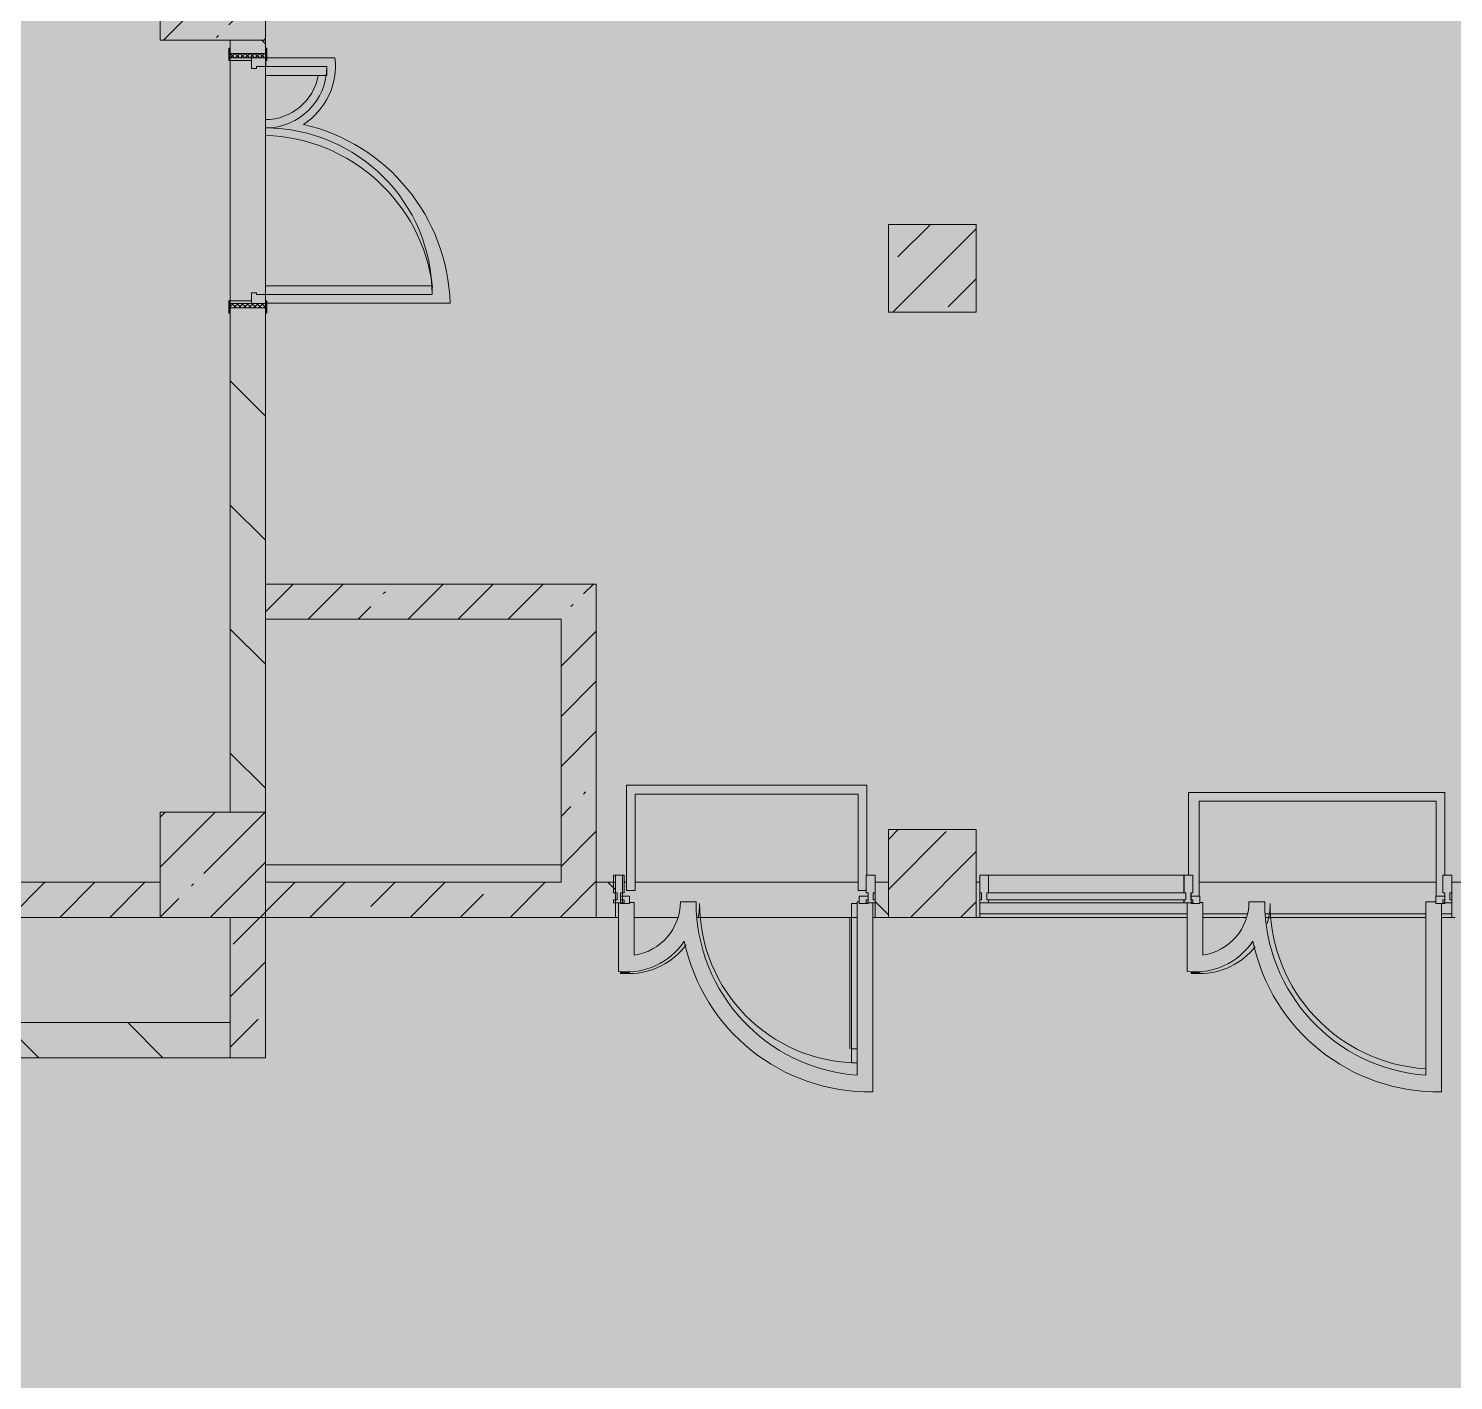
# Model space of a CAD drawing. Header units: millimetres. Extents: x 315 to 209858, y -8553 to 29000.
# Drawn here: x 140395 to 148515, y 9060 to 16767 of the extents above; entities that cross this region are included whole.
import ezdxf

# ---------------------------------------------------------------- set-up
doc = ezdxf.new("R2010")
doc.units = ezdxf.units.MM
doc.layers.add('A-DETL-GENF-4', color=7, linetype='Continuous', lineweight=9, true_color=0xc0c0c0, transparency=0.4)
for name, color, linetype, lineweight, true_color in [('A-DETL-GENF-5', 7, 'Continuous', 5, 0xe2e2e2), ('A-DETL-GENF-7', 7, 'Continuous', 5, 0xb7b7b7), ('A-DOOR-2', 7, 'Continuous', 5, 0xaaaaaa), ('A-DOOR-3', 7, 'Continuous', 5, 0xe2e2e2), ('A-DOOR-4', 7, 'Continuous', 5, 0xb7b7b7), ('A-DOOR-FRAM-2', 7, 'Continuous', 5, 0xe2e2e2), ('A-DOOR-FRAM-3', 7, 'Continuous', 5, 0xaaaaaa), ('A-DOOR-FRAM-4', 7, 'Continuous', 5, 0xb7b7b7), ('A-FLOR-3', 7, 'Continuous', 5, 0xb7b7b7), ('A-GLAZ-CURT-3', 7, 'Continuous', 5, 0x737373), ('A-GLAZ-CWMG-4', 7, 'Continuous', 5, 0x737373), ('A-WALL-3', 7, 'Continuous', 9, 0x737373), ('I-WALL-6', 7, 'Continuous', 5, 0x737373), ('S-COLS-3', 7, 'Continuous', 5, 0x737373)]:
    doc.layers.add(name, color=color, linetype=linetype, lineweight=lineweight, true_color=true_color)
doc.layers.add('I-WALL-5', color=7, linetype='Continuous', lineweight=5)
doc.layers.add('S-COLS-2', color=7, linetype='Continuous', lineweight=5)
pattern_1 = [(135, (74985, 0), (-353.5534, -353.5534), [])]
pattern_2 = [(45, (74985, 0), (-285.1231, 285.1231), []), (45, (75270.13, 0), (-285.1231, 285.1231), [504.031, -100.806, 16.764, -84.042])]

# ---------------------------------------------------------------- blocks, each defined once
blk = doc.blocks.new('BSC_Колонна _Прямоугольная - 600х600-23205240-2_3_2_птичка')
at = {"layer": 'S-COLS-2'}
h = blk.add_hatch(dxfattribs=at)
h.set_pattern_fill('FP_103', color=256, style=0, pattern_type=2)
h.set_pattern_definition([(45, (-66460, -12000), (-285.1231, 285.1231), []), (45, (-66174.88, -12000), (-285.1231, 285.1231), [504.031, -100.806, 16.764, -84.042])])
h.paths.add_polyline_path([(-300, -300), (300, -300), (300, 300), (-300, 300)])
at = {"layer": 'S-COLS-3'}
for p, q in [((300, 300), (-300, 300)), ((-300, 300), (-300, -300)), ((300, -300), (300, 300)), ((-300, -300), (300, -300))]:
    blk.add_line(p, q, dxfattribs=at)
blk = doc.blocks.new('BSC_Колонна _Прямоугольная - 600х600-V106-2_3_2_птичка')
at = {"layer": 'S-COLS-2'}
h = blk.add_hatch(dxfattribs=at)
h.set_pattern_fill('FP_112', color=256, style=0, pattern_type=2)
h.set_pattern_definition([(45, (-66460, -17000), (-285.1231, 285.1231), []), (45, (-66174.88, -17000), (-285.1231, 285.1231), [504.031, -100.806, 16.764, -84.042])])
h.paths.add_polyline_path([(-300, -300), (300, -300), (300, 300), (-300, 300)])
at = {"layer": 'S-COLS-3'}
for p, q in [((300, 300), (-300, 300)), ((-300, 300), (-300, -300)), ((300, -300), (300, 300)), ((-300, -300), (300, -300))]:
    blk.add_line(p, q, dxfattribs=at)
blk = doc.blocks.new('110_Дверь_СКБ_2Ст - Д-6_л__ ДОО_Дв_1450x2100h_Дверь из раздевальной в коридор-V110-2_3_2_птичка')
at = {"layer": 'A-DOOR-2'}
h = blk.add_hatch(dxfattribs=at)
h.set_pattern_fill('FP_25', color=256, style=0, pattern_type=2)
h.set_pattern_definition([(135, (1576.41, 164.685), (-14.14214, -14.14214), []), (225, (1576.41, 164.685), (14.14214, -14.14214), [])])
h.paths.add_polyline_path([(737.5, 100), (712.5, 100), (712.5, -100), (737.5, -100), (737.5, -22.9)])
at = {"layer": 'A-DOOR-3'}
for points in [[(662.5, 100), (662.5, 1050), (612.5, 1050), (612.5, 100)], [(-587.5, 100), (-587.5, 450), (-637.5, 450), (-637.5, 100)]]:
    blk.add_hatch(color=256, dxfattribs=at).paths.add_polyline_path(points)
h = blk.add_hatch(color=256, dxfattribs=at)
h.paths.add_polyline_path([(712.5, 100), (662.5, 100), (662.5, 50), (652.5, 50), (652.5, 20), (712.5, 20)])
h.paths.add_polyline_path([(-627.5, 20), (-627.5, 50), (-637.5, 50), (-637.5, 100), (-687.5, 100), (-687.5, 20)])
at = {"layer": 'A-DOOR-FRAM-2'}
for points in [[(-672.5, 100), (-672.5, 108), (-742.5, 108), (-742.5, 100)], [(767.5, 100), (767.5, 108), (697.5, 108), (697.5, 100)], [(-672.5, 20), (-687.5, 20), (-687.5, -100), (-672.5, -100), (-672.5, -22.9)], [(712.5, 20), (697.5, 20), (697.5, -100), (712.5, -100), (712.5, -22.9)], [(-672.5, -100), (-742.5, -100), (-742.5, -108), (-672.5, -108)], [(767.5, -108), (767.5, -100), (697.5, -100), (697.5, -108)]]:
    blk.add_hatch(color=256, dxfattribs=at).paths.add_polyline_path(points)
at = {"layer": 'A-DOOR-FRAM-3'}
h = blk.add_hatch(dxfattribs=at)
h.set_pattern_fill('FP_26', color=256, style=0, pattern_type=2)
h.set_pattern_definition([(45, (-546.384, 164.685), (-14.1421, 14.1421), []), (135, (-546.384, 164.685), (-14.1421, -14.1421), [])])
h.paths.add_polyline_path([(-687.5, -22.9), (-687.5, 100), (-712.5, 100), (-712.5, -100), (-687.5, -100)])
at = {"layer": 'A-DOOR-4'}
for p, q in [((662.5, 1050), (612.5, 1050)), ((612.5, 1050), (612.5, 100)), ((662.5, 100), (662.5, 1050)), ((-637.5, 450), (-637.5, 100)), ((-587.5, 450), (-637.5, 450)), ((-587.5, 100), (-587.5, 450)), ((-637.5, 100), (-587.5, 100)), ((612.5, 100), (662.5, 100))]:
    blk.add_line(p, q, dxfattribs=at)
for centre, radius, start, end in [((662.5, 100), 950, 90, 180), ((-637.5, 100), 350, 360, 90)]:
    blk.add_arc(centre, radius, start, end, dxfattribs=at)
at = {"layer": 'A-DOOR-FRAM-4'}
for p, q in [((-672.5, 108), (-742.5, 108)), ((-742.5, 108), (-742.5, 100)), ((-742.5, 100), (-672.5, 100)), ((-687.5, 100), (-712.5, 100)), ((-712.5, 100), (-712.5, -100)), ((-637.5, 100), (-687.5, 100)), ((-687.5, 100), (-687.5, 20)), ((-687.5, -100), (-687.5, 100)), ((-672.5, 100), (-672.5, 108)), ((-637.5, 50), (-637.5, 100)), ((662.5, 100), (662.5, 50)), ((712.5, 100), (662.5, 100)), ((767.5, 108), (697.5, 108)), ((697.5, 108), (697.5, 100)), ((697.5, 100), (767.5, 100)), ((712.5, 20), (712.5, 100)), ((737.5, 100), (712.5, 100)), ((712.5, 100), (712.5, -100)), ((737.5, -100), (737.5, 100)), ((767.5, 100), (767.5, 108)), ((-687.5, 20), (-627.5, 20)), ((-672.5, 20), (-687.5, 20)), ((-687.5, 20), (-687.5, -100)), ((-672.5, -100), (-672.5, 20)), ((-627.5, 50), (-637.5, 50)), ((-627.5, 20), (-627.5, 50)), ((662.5, 50), (652.5, 50)), ((652.5, 50), (652.5, 20)), ((652.5, 20), (712.5, 20)), ((712.5, 20), (697.5, 20)), ((697.5, 20), (697.5, -100)), ((712.5, -100), (712.5, 20)), ((-672.5, -100), (-742.5, -100)), ((-742.5, -100), (-742.5, -108)), ((-742.5, -108), (-672.5, -108)), ((-712.5, -100), (-687.5, -100)), ((-687.5, -100), (-672.5, -100)), ((-672.5, -108), (-672.5, -100)), ((697.5, -100), (712.5, -100)), ((767.5, -100), (697.5, -100)), ((697.5, -100), (697.5, -108)), ((697.5, -108), (767.5, -108)), ((712.5, -100), (737.5, -100)), ((767.5, -108), (767.5, -100))]:
    blk.add_line(p, q, dxfattribs=at)
blk = doc.blocks.new('BSC_Колонна _Прямоугольная - 500х500-V159-2_3_2_птичка')
at = {"layer": 'S-COLS-2'}
h = blk.add_hatch(dxfattribs=at)
h.set_pattern_fill('FP_155', color=256, style=0, pattern_type=2)
h.set_pattern_definition([(45, (-70560, -15400), (-285.1231, 285.1231), []), (45, (-70274.88, -15400), (-285.1231, 285.1231), [504.031, -100.806, 16.764, -84.042])])
h.paths.add_polyline_path([(-250, -250), (250, -250), (250, 250), (-250, 250)])
at = {"layer": 'S-COLS-3'}
for p, q in [((250, 250), (-250, 250)), ((-250, 250), (-250, -250)), ((250, -250), (250, 250)), ((-250, -250), (250, -250))]:
    blk.add_line(p, q, dxfattribs=at)
blk = doc.blocks.new('Прямоугольный импост - Импост структурный с накладкой - 160мм Темный-33326475-2_3_2_птичка')
at = {"layer": 'A-GLAZ-CWMG-4'}
for p, q in [((-50, 40), (-50, 140)), ((-50, 140), (0, 140)), ((0, 140), (0, 40)), ((-40, 40), (-50, 40)), ((-50, -17), (-50, 0)), ((-50, 0), (-40, 0)), ((-40, 0), (-40, 40)), ((-10, 40), (-10, 0)), ((0, 40), (-10, 40)), ((-10, 0), (0, 0)), ((0, 0), (0, -17)), ((0, -17), (-50, -17))]:
    blk.add_line(p, q, dxfattribs=at)
blk = doc.blocks.new('Дверь_Витражная_остекление_ - ВВ-6 остекление-32274838-2_3_2_птичка')
at = {"layer": 'A-DETL-GENF-5'}
for points in [[(-610, 930), (-642.6, 930), (-642.6, 20), (-610, 20), (-610, 239.1)], [(705, 420), (660, 420), (660, 410.2), (705, 410.4)]]:
    blk.add_hatch(color=256, dxfattribs=at).paths.add_polyline_path(points)
at = {"layer": 'A-DETL-GENF-7'}
for p, q in [((-642.6, 930), (-610, 930)), ((-610, 930), (-642.6, 930)), ((-610, 930), (-610, 20)), ((-610, 20), (-610, 930)), ((-642.6, 850), (-610, 850)), ((-601, 850), (-601, 100)), ((705, 420), (660, 420)), ((660, 420), (660, 410.2)), ((705, 420), (660, 420)), ((660, 420), (660, 410.2)), ((705, 420), (705, 408.4)), ((705, 408.4), (705, 420)), ((-642.6, 100), (-610, 100)), ((-610, 20), (-642.6, 20)), ((-642.6, 20), (-610, 20))]:
    blk.add_line(p, q, dxfattribs=at)
at = {"layer": 'A-DOOR-4'}
for p, q in [((655, 420), (655, 410.4)), ((-655, 20), (-705, 20)), ((-705, 20), (-705, -20)), ((-655, -20), (-655, 20)), ((705, 20), (655, 20)), ((655, 20), (655, -20)), ((705, -20), (705, 20)), ((-705, -20), (-655, -20)), ((655, -20), (705, -20))]:
    blk.add_line(p, q, dxfattribs=at)
for centre, radius, start, end in [((-655, 20), 910, 360, 89.20859), ((655, 20), 400, 90, 143.87233), ((655, 20), 400, 168.59224, 180)]:
    blk.add_arc(centre, radius, start, end, dxfattribs=at)
blk = doc.blocks.new('Прямоугольный импост - Импост структурный с накладкой - 160мм Темный-33326241-2_3_2_птичка')
at = {"layer": 'A-GLAZ-CWMG-4'}
for p, q in [((-25, 40), (-25, 140)), ((-25, 140), (25, 140)), ((25, 140), (25, 40)), ((-15, 40), (-25, 40)), ((-25, -17), (-25, 0)), ((-25, 0), (-15, 0)), ((-15, 0), (-15, 40)), ((15, 40), (15, 0)), ((25, 40), (15, 40)), ((15, 0), (25, 0)), ((25, 0), (25, -17)), ((25, -17), (-25, -17))]:
    blk.add_line(p, q, dxfattribs=at)
blk = doc.blocks.new('Прямоугольный импост - Импост структурный с накладкой - 160мм Темный-33326242-2_3_2_птичка')
at = {"layer": 'A-GLAZ-CWMG-4'}
for p, q in [((0, 140), (-50, 140)), ((-50, 140), (-50, 40)), ((0, 40), (0, 140)), ((-50, 40), (-40, 40)), ((-40, 0), (-50, 0)), ((-50, 0), (-50, -17)), ((-40, 40), (-40, 0)), ((-10, 0), (-10, 40)), ((-10, 40), (0, 40)), ((0, 0), (-10, 0)), ((0, -17), (0, 0)), ((-50, -17), (0, -17))]:
    blk.add_line(p, q, dxfattribs=at)
blk = doc.blocks.new('Прямоугольный импост - Импост структурный с накладкой - 160мм Темный-33326237-2_3_2_птичка')
at = {"layer": 'A-GLAZ-CWMG-4'}
for p, q in [((-50, 40), (-50, 140)), ((-50, 140), (0, 140)), ((0, 140), (0, 40)), ((-40, 40), (-50, 40)), ((-50, -17), (-50, 0)), ((-50, 0), (-40, 0)), ((-40, 0), (-40, 40)), ((-10, 40), (-10, 0)), ((0, 40), (-10, 40)), ((-10, 0), (0, 0)), ((0, 0), (0, -17)), ((0, -17), (-50, -17))]:
    blk.add_line(p, q, dxfattribs=at)
blk = doc.blocks.new('Дверь_Витражная_остекление_ - В-18-32468702-2_3_2_птичка')
at = {"layer": 'A-DETL-GENF-5'}
blk.add_hatch(color=256, dxfattribs=at).paths.add_polyline_path([(677.5, 420), (683.2, 410.4), (722.5, 410.4), (722.5, 420), (683.2, 420)])
at = {"layer": 'A-DETL-GENF-7'}
for p, q in [((722.5, 420), (677.5, 420)), ((677.5, 420), (677.5, 409.8)), ((722.5, 420), (677.5, 420)), ((677.5, 420), (677.5, 409.8)), ((722.5, 420), (722.5, 408.9)), ((722.5, 408.9), (722.5, 420))]:
    blk.add_line(p, q, dxfattribs=at)
at = {"layer": 'A-DOOR-4'}
for p, q in [((672.5, 420), (672.5, 409.2)), ((-672.5, 20), (-722.5, 20)), ((-722.5, 20), (-722.5, -20)), ((-672.5, -20), (-672.5, 20)), ((722.5, 20), (672.5, 20)), ((672.5, 20), (672.5, -20)), ((722.5, -20), (722.5, 20)), ((-722.5, -20), (-672.5, -20)), ((672.5, -20), (722.5, -20))]:
    blk.add_line(p, q, dxfattribs=at)
for centre, radius, start, end in [((-672.5, 20), 945, 360, 86.42063), ((672.5, 20), 400, 90, 141.82821), ((672.5, 20), 400, 163.22836, 180)]:
    blk.add_arc(centre, radius, start, end, dxfattribs=at)
blk = doc.blocks.new('Системная панель - Стекло - 40мм-32468815-2_3_2_птичка')
at = {"layer": 'A-GLAZ-CURT-3'}
for p, q in [((567, 0), (-567, 0)), ((-567, 0), (-567, -40)), ((567, -40), (567, 0)), ((-567, -40), (567, -40))]:
    blk.add_line(p, q, dxfattribs=at)
blk = doc.blocks.new('Прямоугольный импост - Импост структурный с накладкой - 160мм Темный-33326239-2_3_2_птичка')
at = {"layer": 'A-GLAZ-CWMG-4'}
for p, q in [((-25, 40), (-25, 140)), ((-25, 140), (25, 140)), ((25, 140), (25, 40)), ((-15, 40), (-25, 40)), ((-25, -17), (-25, 0)), ((-25, 0), (-15, 0)), ((-15, 0), (-15, 40)), ((15, 40), (15, 0)), ((25, 40), (15, 40)), ((15, 0), (25, 0)), ((25, 0), (25, -17)), ((25, -17), (-25, -17))]:
    blk.add_line(p, q, dxfattribs=at)
blk = doc.blocks.new('Прямоугольный импост - Импост структурный с накладкой - 160мм Темный-32468813-2_3_2_птичка')
at = {"layer": 'A-GLAZ-CWMG-4'}
for p, q in [((70880, 11940), (71994, 11940)), ((70880, 11783), (71994, 11783))]:
    blk.add_line(p, q, dxfattribs=at)

msp = doc.modelspace()

# ---------------------------------------------------------------- hatches: boundary and pattern name
at = {"layer": 'A-DETL-GENF-4'}
msp.add_hatch(color=256, dxfattribs=at).paths.add_polyline_path([(150845, -280), (150845, 3300), (159845, 3300), (159845, 27350), (116895, 27350), (116895, 23778), (113745, 23778), (113745, -280), (149949.6, -280)])
at = {"layer": 'I-WALL-5'}
h = msp.add_hatch(dxfattribs=at)
h.set_pattern_fill('FP_116', color=256, style=0, pattern_type=2)
h.set_pattern_definition(pattern_1)
h.paths.add_polyline_path([(141745, 12300), (141745, 15175), (141545, 15175), (141545, 12300), (141622.1, 12300)])
h.paths.add_polyline_path([(141622.1, 16625), (141745, 16625), (141745, 16700), (141545, 16700), (141545, 16625)])
h.paths.add_polyline_path([(141545, 17300), (141745, 17300), (141745, 22700), (141545, 22700), (141545, 17478.1)])
h.paths.add_polyline_path([(141745, 23300), (141745, 24050), (141545, 24050), (141545, 23300), (141622.1, 23300)])
h.paths.add_polyline_path([(141745, 25950), (141745, 26500), (141545, 26500), (141545, 25950), (141622.1, 25950)])
h = msp.add_hatch(dxfattribs=at)
h.set_pattern_fill('FP_113', color=256, style=0, pattern_type=2)
h.set_pattern_definition(pattern_2)
h.paths.add_polyline_path([(143430, 13400), (143630, 13400), (143630, 13600), (141745, 13600), (141745, 13400)])
h = msp.add_hatch(dxfattribs=at)
h.set_pattern_fill('FP_113', color=256, style=0, pattern_type=2)
h.set_pattern_definition(pattern_2)
h.paths.add_polyline_path([(143430, 11700), (143630, 11700), (143630, 13400), (143430, 13400), (143430, 11900)])
h = msp.add_hatch(dxfattribs=at)
h.set_pattern_fill('FP_113', color=256, style=0, pattern_type=2)
h.set_pattern_definition(pattern_2)
h.paths.add_polyline_path([(130171.8, 11700), (135145, 11700), (135145, 11900), (129745, 11900), (129745, 11700)])
h.paths.add_polyline_path([(139445, 11700), (141145, 11700), (141145, 11900), (135745, 11900), (135745, 11700), (139365, 11700)])
h = msp.add_hatch(dxfattribs=at)
h.set_pattern_fill('FP_113', color=256, style=0, pattern_type=2)
h.set_pattern_definition(pattern_2)
h.paths.add_polyline_path([(141745, 11700), (143430, 11700), (143430, 11900), (141745, 11900)])
h = msp.add_hatch(dxfattribs=at)
h.set_pattern_fill('FP_116', color=256, style=0, pattern_type=2)
h.set_pattern_definition(pattern_1)
h.paths.add_polyline_path([(145795, 11700), (145815, 11700), (145815, 11900), (145795, 11900)])
h.paths.add_polyline_path([(150465, 11700), (150465, 11900), (148505, 11900), (148505, 11700), (149949.6, 11700)])
h.paths.add_polyline_path([(143739, 11700), (143739, 11900), (143630, 11900), (143630, 11700), (143704, 11700)])
h.paths.add_polyline_path([(145295, 11700), (145295, 11900), (145219, 11900), (145219, 11700)])
h = msp.add_hatch(dxfattribs=at)
h.set_pattern_fill('FP_113', color=256, style=0, pattern_type=2)
h.set_pattern_definition(pattern_2)
h.paths.add_polyline_path([(141745, 10900), (141745, 11700), (141545, 11700), (141545, 10900), (141622.1, 10900)])
h = msp.add_hatch(dxfattribs=at)
h.set_pattern_fill('FP_116', color=256, style=0, pattern_type=2)
h.set_pattern_definition(pattern_1)
h.paths.add_polyline_path([(139540.3, 10900), (141545, 10900), (141545, 11100), (137145, 11100), (137145, 10900), (138245.1, 10900)])
at = {"layer": 'S-COLS-2'}
h = msp.add_hatch(dxfattribs=at)
h.set_pattern_fill('FP_113', color=256, style=0, pattern_type=2)
h.set_pattern_definition(pattern_2)
h.paths.add_polyline_path([(145795, 11700), (145795, 12200), (145295, 12200), (145295, 11700), (145785.9, 11700)])

# ---------------------------------------------------------------- linework, layer by layer
at = {"layer": 'A-FLOR-3'}
for p, q in [((141748, 16585), (141748, 16550)), ((142141.1, 16600), (141753, 16600)), ((141745, 16248.1), (141745, 16158)), ((141753, 15201.1), (142797.4, 15201.1)), ((145171.9, 12453), (143801.9, 12453)), ((143801.9, 12453), (143801.9, 11853)), ((145171.9, 11940), (145171.9, 12453)), ((143851.9, 11853), (143851.9, 12403)), ((143851.9, 12403), (145121.9, 12403)), ((145121.9, 12403), (145121.9, 11853)), ((148465.5, 12412.4), (147005.7, 12412.4)), ((147005.7, 12412.4), (147005.7, 11940)), ((147065.7, 11820), (147065.7, 12362.4)), ((147065.7, 12362.4), (148415.5, 12362.4)), ((148415.5, 12362.4), (148415.5, 11820)), ((148465.5, 11940), (148465.5, 12412.4)), ((143430, 12000), (141745, 12000)), ((143757.5, 11783), (143757.5, 11392.1)), ((143801.9, 11853), (143851.9, 11853)), ((143847, 11785.1), (143819, 11785.1)), ((143847, 11485.1), (143847, 11785.1)), ((144199, 11788.1), (144109.4, 11788.1)), ((145129, 11788.1), (145116.6, 11788.1)), ((145116.6, 11788.1), (145116.6, 10800.5)), ((145121.9, 11853), (145169, 11853)), ((145206.4, 10705.4), (145206.4, 11783)), ((146997.5, 11783), (146997.5, 11392.1)), ((147087, 11785.1), (147070, 11785.1)), ((147087, 11485.1), (147087, 11785.1)), ((147439, 11788.1), (147349.4, 11788.1)), ((148415, 11788.1), (148356.6, 11788.1)), ((148356.6, 11788.1), (148356.6, 10800.5)), ((148446.4, 10705.4), (148446.4, 11780)), ((143757.5, 11700), (143739, 11700)), ((145219, 11700), (145206.4, 11700)), ((145815, 11720), (146997.5, 11720)), ((146997.5, 11700), (145815, 11700)), ((147087, 11720), (147341.1, 11720)), ((147442.6, 11720), (148356.6, 11720)), ((148446.4, 11720), (148505, 11720)), ((148505, 11700), (148446.4, 11700))]:
    msp.add_line(p, q, dxfattribs=at)
for centre, radius, start, end in [((141748.9, 16553.3), 395, 302.61833, 6.79242), ((141745, 16554.3), 306.2, 270, 349.74815), ((141718.9, 15169.3), 1079, 1.68848, 76.98917), ((141715, 15168.2), 990.3, 7.11312, 88.26401), ((143803.2, 11788.1), 306.2, 278.22053, 360), ((145189.3, 11788.1), 990.3, 180, 265.79425), ((147043.2, 11788.1), 306.2, 278.22053, 360), ((148429.3, 11788.1), 990.3, 180, 265.79425), ((143804.2, 11784.3), 395, 263.20758, 326.07537), ((145188.2, 11784.3), 1079, 191.7891, 270.96685), ((147044.2, 11784.3), 395, 263.20758, 326.07537), ((148428.2, 11784.3), 1079, 191.7891, 270.96685)]:
    msp.add_arc(centre, radius, start, end, dxfattribs=at)
at = {"layer": 'A-WALL-3'}
for p, q in [((143630, 11700), (143630, 11900)), ((141545, 10900), (141545, 11100))]:
    msp.add_line(p, q, dxfattribs=at)
at = {"layer": 'I-WALL-6'}
for p, q in [((141545, 16700), (141545, 16655)), ((141745, 16655), (141745, 16700)), ((141545, 15215), (141545, 16585)), ((141745, 16500), (141745, 16248.1)), ((141745, 16158), (141745, 15300)), ((141545, 15145), (141545, 12300)), ((141745, 12300), (141745, 15145)), ((143630, 13600), (141745, 13600)), ((143630, 11900), (143630, 13600)), ((141745, 13400), (143430, 13400)), ((143430, 13400), (143430, 11900)), ((141145, 11900), (135745, 11900)), ((143430, 11900), (141745, 11900)), ((143739, 11900), (143630, 11900)), ((143739, 11700), (143739, 11900)), ((143789, 11900), (143801.9, 11900)), ((143851.9, 11900), (145121.9, 11900)), ((145295, 11900), (145219, 11900)), ((145219, 11900), (145219, 11700)), ((145295, 11700), (145295, 11900)), ((145815, 11900), (145795, 11900)), ((145795, 11900), (145795, 11700)), ((145815, 11700), (145815, 11900)), ((147065.7, 11900), (148415.5, 11900)), ((150465, 11900), (148505, 11900)), ((148505, 11900), (148505, 11700)), ((139445, 11700), (141145, 11700)), ((141545, 11700), (141545, 11100)), ((141745, 10900), (141745, 11700)), ((141745, 11700), (143739, 11700)), ((144094.8, 11700), (143847, 11700)), ((145116.6, 11700), (144203.7, 11700)), ((145219, 11700), (145295, 11700)), ((145815, 11700), (145795, 11700)), ((147334.8, 11700), (147087, 11700)), ((148356.6, 11700), (147443.7, 11700)), ((148525, 11700), (148505, 11700)), ((141545, 11100), (139445, 11100)), ((136945, 10900), (141745, 10900))]:
    msp.add_line(p, q, dxfattribs=at)
at = {"layer": 'S-COLS-3'}
for p, q in [((145795, 12200), (145295, 12200)), ((145295, 12200), (145295, 11900)), ((145795, 11900), (145795, 12200)), ((145295, 11900), (145295, 11700)), ((145795, 11700), (145795, 11900)), ((145295, 11700), (145795, 11700))]:
    msp.add_line(p, q, dxfattribs=at)

# ---------------------------------------------------------------- block references
at = {"layer": 'A-DOOR-4'}
for name, p, rotation in [('110_Дверь_СКБ_2Ст - Д-6_л__ ДОО_Дв_1450x2100h_Дверь из раздевальной в коридор-V110-2_3_2_птичка', (141645, 15912.5), 269.9999999999999), ('Дверь_Витражная_остекление_ - ВВ-6 остекление-32274838-2_3_2_птичка', (144474, 11800), 180), ('Дверь_Витражная_остекление_ - В-18-32468702-2_3_2_птичка', (147742.5, 11800), 180)]:
    msp.add_blockref(name, p, dxfattribs=dict(at, rotation=rotation))
at = {"layer": 'A-GLAZ-CURT-3', "rotation": 180}
msp.add_blockref('Системная панель - Стекло - 40мм-32468815-2_3_2_птичка', (146422, 11800), dxfattribs=at)
at = {"layer": 'A-GLAZ-CWMG-4', "extrusion": (0, 0, -1)}
for name, p in [('Прямоугольный импост - Импост структурный с накладкой - 160мм Темный-33326241-2_3_2_птичка', (-143754, 11800)), ('Прямоугольный импост - Импост структурный с накладкой - 160мм Темный-33326475-2_3_2_птичка', (-143739, 11800)), ('Прямоугольный импост - Импост структурный с накладкой - 160мм Темный-33326237-2_3_2_птичка', (-145815, 11800)), ('Прямоугольный импост - Импост структурный с накладкой - 160мм Темный-33326239-2_3_2_птичка', (-147004, 11800)), ('Прямоугольный импост - Импост структурный с накладкой - 160мм Темный-33326241-2_3_2_птичка', (-147005, 11800))]:
    msp.add_blockref(name, p, dxfattribs=at)
at = {"layer": 'A-GLAZ-CWMG-4'}
for name, p in [('Прямоугольный импост - Импост структурный с накладкой - 160мм Темный-33326242-2_3_2_птичка', (145219, 11800)), ('Прямоугольный импост - Импост структурный с накладкой - 160мм Темный-32468813-2_3_2_птичка', (74985, 0)), ('Прямоугольный импост - Импост структурный с накладкой - 160мм Темный-33326242-2_3_2_птичка', (148505, 11800))]:
    msp.add_blockref(name, p, dxfattribs=at)
at = {"layer": 'S-COLS-3'}
for name, p in [('BSC_Колонна _Прямоугольная - 600х600-V106-2_3_2_птичка', (141445, 17000)), ('BSC_Колонна _Прямоугольная - 500х500-V159-2_3_2_птичка', (145545, 15400)), ('BSC_Колонна _Прямоугольная - 600х600-23205240-2_3_2_птичка', (141445, 12000))]:
    msp.add_blockref(name, p, dxfattribs=at)

doc.saveas('drawing.dxf')
